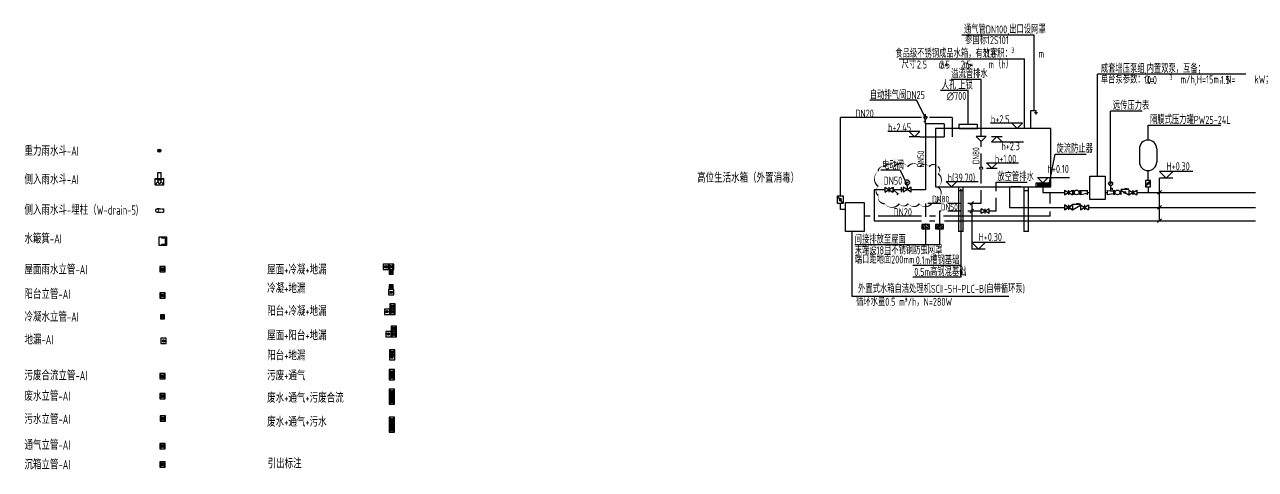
# Model space of a CAD drawing. Extents: x -84241 to 2571207, y -257003 to 1687411.
# Drawn here: x 104174 to 150297, y -108538 to -91860 of the extents above; entities that cross this region are included whole.
import ezdxf
from ezdxf.enums import TextEntityAlignment as Align

# ---------------------------------------------------------------- set-up
doc = ezdxf.new("R2010")
doc.units = 0
doc.header["$LTSCALE"] = 1000
doc.linetypes.add('DASH', pattern=[0.35, 0.25, -0.1])
doc.linetypes.add('DASHED', pattern=[0.75, 0.5, -0.25])
doc.layers.get('0').update_dxf_attribs({"linetype": 'CONTINUOUS'})
doc.layers.get('Defpoints').update_dxf_attribs({"linetype": 'CONTINUOUS'})
for name, color, linetype in [('W-DRAI-DOME-PIPE', 4, 'DASHED'), ('W-NOTE', 40, 'CONTINUOUS'), ('W-WSUP-COOL-PIPE', 3, 'CONTINUOUS'), ('W-WSUP-DIMS', 41, 'CONTINUOUS'), ('W-WSUP-EQPM', 40, 'CONTINUOUS')]:
    doc.layers.add(name, color=color, linetype=linetype)
doc.layers.add('W-辅助', color=253, linetype='CONTINUOUS', plot=False)
doc.styles.add('TH-STYLE1', font='', dxfattribs={"width": 0.8})
doc.styles.add('TH-STYLE3', font='tssdeng.shx', dxfattribs={"width": 0.7, "bigfont": 'tssdchn.shx'})
doc.styles.get('TH-STYLE1').set_extended_font_data('华文仿宋')

# ---------------------------------------------------------------- blocks, each defined once
blk = doc.blocks.new('*U581')
blk.add_circle((0, 0), 50)
at = {"layer": 'Defpoints', "color": 8}
for p, q in [((-100, 100), (100, -100)), ((100, 100), (-100, -100))]:
    blk.add_line(p, q, dxfattribs=at)
blk.add_lwpolyline([(-100, -100), (100, -100), (100, 100), (-100, 100)], close=True, dxfattribs=at)
for centre in [(-80, 80), (-80, -80)]:
    blk.add_circle(centre, 3.43, dxfattribs=at)
at = {"layer": 'W-辅助', "color": 1}
for radius in [55, 38.5]:
    blk.add_circle((0, 0), radius, dxfattribs=at)
blk = doc.blocks.new('*U582')
blk.add_circle((0, 0), 50)
at = {"layer": 'Defpoints', "color": 8}
for p, q in [((-100, 100), (100, -100)), ((100, 100), (-100, -100))]:
    blk.add_line(p, q, dxfattribs=at)
blk.add_lwpolyline([(-100, -100), (100, -100), (100, 100), (-100, 100)], close=True, dxfattribs=at)
for centre in [(-80, 80), (-80, -80)]:
    blk.add_circle(centre, 3.43, dxfattribs=at)
at = {"layer": 'W-辅助', "color": 1}
for p, q in [((-37.5, 0), (37.5, 0)), ((0, -37.5), (0, 37.5))]:
    blk.add_line(p, q, dxfattribs=at)
blk.add_circle((0, 0), 37.5, dxfattribs=at)
blk = doc.blocks.new('*U583')
blk.add_circle((0, 0), 50)
at = {"layer": 'Defpoints', "color": 8}
for p, q in [((75, -75), (-75, 75)), ((-75, -75), (75, 75))]:
    blk.add_line(p, q, dxfattribs=at)
blk.add_lwpolyline([(-75, -75), (75, -75), (75, 75), (-75, 75)], close=True, dxfattribs=at)
for centre in [(-55, 55), (-55, -55)]:
    blk.add_circle(centre, 3.43, dxfattribs=at)
at = {"layer": 'W-辅助', "color": 1}
for p, q in [((-25, 0), (25, 0)), ((18, -18), (-18, 18)), ((-18, -18), (18, 18)), ((0, -25), (0, 25))]:
    blk.add_line(p, q, dxfattribs=at)
blk.add_circle((0, 0), 25, dxfattribs=at)
blk = doc.blocks.new('*U590')
blk.add_circle((0, 0), 50)
at = {"layer": 'Defpoints', "color": 8}
for p, q in [((-100, 100), (100, -100)), ((100, 100), (-100, -100))]:
    blk.add_line(p, q, dxfattribs=at)
blk.add_lwpolyline([(-100, -100), (100, -100), (100, 100), (-100, 100)], close=True, dxfattribs=at)
for centre in [(-80, 80), (-80, -80)]:
    blk.add_circle(centre, 3.43, dxfattribs=at)
at = {"layer": 'W-辅助', "color": 4}
blk.add_circle((0, 0), 55, dxfattribs=at)
blk = doc.blocks.new('*U589')
blk.add_circle((0, 0), 50)
at = {"layer": 'Defpoints', "color": 8}
for p, q in [((-100, 100), (100, -100)), ((100, 100), (-100, -100))]:
    blk.add_line(p, q, dxfattribs=at)
blk.add_lwpolyline([(-100, -100), (100, -100), (100, 100), (-100, 100)], close=True, dxfattribs=at)
for centre in [(-80, 80), (-80, -80)]:
    blk.add_circle(centre, 3.43, dxfattribs=at)
at = {"layer": 'W-辅助', "color": 5}
blk.add_circle((0, 0), 55, dxfattribs=at)
blk = doc.blocks.new('*U592')
blk.add_circle((0, 0), 50)
at = {"layer": 'Defpoints', "color": 8}
for p, q in [((-100, 100), (100, -100)), ((100, 100), (-100, -100))]:
    blk.add_line(p, q, dxfattribs=at)
blk.add_lwpolyline([(-100, -100), (100, -100), (100, 100), (-100, 100)], close=True, dxfattribs=at)
for centre in [(-80, 80), (-80, -80)]:
    blk.add_circle(centre, 3.43, dxfattribs=at)
at = {"layer": 'W-辅助', "color": 6}
blk.add_circle((0, 0), 55, dxfattribs=at)
blk = doc.blocks.new('*U607')
at = {"layer": 'Defpoints', "color": 8}
blk.add_lwpolyline([(-100, -100), (100, -100), (100, 100), (-100, 100)], close=True, dxfattribs=at)
at = {"layer": 'W-辅助', "color": 1}
for p, q in [((-22, -39), (-22, 39)), ((0, -45), (0, 45)), ((22, -39), (22, 39))]:
    blk.add_line(p, q, dxfattribs=at)
blk.add_circle((0, 0), 45, dxfattribs=at)
blk = doc.blocks.new('*U599')
for p, q in [((-200, 0), (-200, -40)), ((-200, -260), (-200, -300))]:
    blk.add_line(p, q)
for points in [[(-300, 0), (-300, -300), (0, -300), (0, 0), (-300, 0)], [(-200, -260), (-40, -260), (-40, -40), (-200, -40)]]:
    blk.add_lwpolyline(points)
at = {"layer": 'W-辅助'}
for p, q in [((-200, 0), (-200, -40)), ((-200, -260), (-200, -300))]:
    blk.add_line(p, q, dxfattribs=at)
for points in [[(-300, 0), (-300, -300), (0, -300), (0, 0), (-300, 0)], [(-200, -260), (-40, -260), (-40, -40), (-200, -40)]]:
    blk.add_lwpolyline(points, dxfattribs=at)
blk = doc.blocks.new('重力雨水斗-AI')
for p, q in [((-60, 0), (60, 0)), ((-52, 30), (52, 30)), ((-30, 52), (-30, -52)), ((0, 60), (0, -60)), ((30, 52), (30, -52)), ((-52, -30), (52, -30))]:
    blk.add_line(p, q)
blk.add_circle((0, 0), 60)
at = {"layer": 'W-辅助'}
for p, q in [((-60, 0), (60, 0)), ((-52, 30), (52, 30)), ((-30, 52), (-30, -52)), ((0, 60), (0, -60)), ((30, 52), (30, -52)), ((-52, -30), (52, -30))]:
    blk.add_line(p, q, dxfattribs=at)
blk.add_circle((0, 0), 60, dxfattribs=at)
blk = doc.blocks.new('侧入雨水斗-AI')
for p, q in [((-160, 126), (160, 126)), ((-160, 126), (-60, 72)), ((-160, -114), (-160, 126)), ((-160, -114), (-60, 0)), ((-60, 351), (60, 351)), ((-60, 126), (-60, 351)), ((60, 126), (60, 351)), ((160, 126), (60, 72)), ((160, -114), (60, 0)), ((160, -114), (160, 126)), ((-160, -114), (160, -114))]:
    blk.add_line(p, q)
blk.add_lwpolyline([(-60, 126), (-60, 0, 1), (60, 0), (60, 126)], format="xyb")
for start, end in [(144.746, 180), (71.7167, 112.2852), (0, 42.6807)]:
    blk.add_arc((0, 0), 60, start, end)
at = {"layer": 'W-辅助'}
for p, q in [((-160, 126), (160, 126)), ((-160, 126), (-60, 72)), ((-160, -114), (-160, 126)), ((-60, 351), (60, 351)), ((-60, 126), (-60, 351)), ((60, 126), (60, 351)), ((160, 126), (60, 72)), ((160, -114), (160, 126)), ((-160, -114), (-60, 0)), ((-160, -114), (160, -114)), ((160, -114), (60, 0))]:
    blk.add_line(p, q, dxfattribs=at)
blk.add_lwpolyline([(-60, 126), (-60, 0, 1), (60, 0), (60, 126)], format="xyb", dxfattribs=at)
for start, end in [(144.746, 180), (71.7167, 112.2852), (0, 42.6807)]:
    blk.add_arc((0, 0), 60, start, end, dxfattribs=at)
blk = doc.blocks.new('侧入雨水斗-埋柱-AI')
at = {"linetype": 'DASH', "ltscale": 0.3}
for p, q in [((90, 60), (240, 60)), ((90, -60), (240, -60))]:
    blk.add_line(p, q, dxfattribs=at)
blk.add_line((240, 60), (240, -60))
blk.add_lwpolyline([(90, 60), (0, 60, 1), (0, -60), (90, -60)], format="xyb")
for start, end in [(54.746, 90), (341.7167, 22.2852), (270, 312.6807)]:
    blk.add_arc((0, 0), 60, start, end)
at = {"layer": 'W-辅助', "linetype": 'DASH', "ltscale": 0.3}
for p, q in [((90, 60), (240, 60)), ((90, -60), (240, -60))]:
    blk.add_line(p, q, dxfattribs=at)
at = {"layer": 'W-辅助'}
blk.add_line((240, 60), (240, -60), dxfattribs=at)
blk.add_lwpolyline([(90, 60), (0, 60, 1), (0, -60), (90, -60)], format="xyb", dxfattribs=at)
for start, end in [(54.746, 90), (341.7167, 22.2852), (270, 312.6807)]:
    blk.add_arc((0, 0), 60, start, end, dxfattribs=at)
blk = doc.blocks.new('*U586')
blk.add_circle((0, 0), 50)
at = {"layer": 'Defpoints', "color": 8}
for p, q in [((-100, 100), (100, -100)), ((100, 100), (-100, -100))]:
    blk.add_line(p, q, dxfattribs=at)
blk.add_lwpolyline([(-100, -100), (100, -100), (100, 100), (-100, 100)], close=True, dxfattribs=at)
for centre in [(-80, 80), (-80, -80)]:
    blk.add_circle(centre, 3.43, dxfattribs=at)
at = {"layer": 'W-辅助', "color": 1}
for p, q in [((-37.5, 0), (37.5, 0)), ((0, -37.5), (0, 37.5))]:
    blk.add_line(p, q, dxfattribs=at)
blk.add_circle((0, 0), 37.5, dxfattribs=at)
blk = doc.blocks.new('*U587')
blk.add_circle((0, 0), 50)
at = {"layer": 'Defpoints', "color": 8}
for p, q in [((-100, 100), (100, -100)), ((100, 100), (-100, -100))]:
    blk.add_line(p, q, dxfattribs=at)
blk.add_lwpolyline([(-100, -100), (100, -100), (100, 100), (-100, 100)], close=True, dxfattribs=at)
for centre in [(-80, 80), (-80, -80)]:
    blk.add_circle(centre, 3.43, dxfattribs=at)
at = {"layer": 'W-辅助', "color": 1}
for p, q in [((-25, 0), (25, 0)), ((18, -18), (-18, 18)), ((-18, -18), (18, 18)), ((0, -25), (0, 25))]:
    blk.add_line(p, q, dxfattribs=at)
blk.add_circle((0, 0), 25, dxfattribs=at)
blk = doc.blocks.new('*U606')
at = {"layer": 'Defpoints', "color": 8}
blk.add_lwpolyline([(-100, -100), (100, -100), (100, 100), (-100, 100)], close=True, dxfattribs=at)
at = {"layer": 'W-辅助', "color": 1}
for p, q in [((-22, -39), (-22, 39)), ((0, -45), (0, 45)), ((22, -39), (22, 39))]:
    blk.add_line(p, q, dxfattribs=at)
blk.add_circle((0, 0), 45, dxfattribs=at)
blk = doc.blocks.new('*U630')
at = {"layer": 'W-辅助'}
for name, p in [('*U606', (100, 100)), ('*U586', (300, 300)), ('*U587', (300, 100))]:
    blk.add_blockref(name, p, dxfattribs=at)
blk = doc.blocks.new('*U588')
blk.add_circle((0, 0), 50)
at = {"layer": 'Defpoints', "color": 8}
for p, q in [((-100, 100), (100, -100)), ((100, 100), (-100, -100))]:
    blk.add_line(p, q, dxfattribs=at)
blk.add_lwpolyline([(-100, -100), (100, -100), (100, 100), (-100, 100)], close=True, dxfattribs=at)
for centre in [(-80, 80), (-80, -80)]:
    blk.add_circle(centre, 3.43, dxfattribs=at)
at = {"layer": 'W-辅助', "color": 1}
for radius in [55, 38.5]:
    blk.add_circle((0, 0), radius, dxfattribs=at)
blk = doc.blocks.new('*U635')
at = {"layer": 'W-辅助'}
for name, p in [('*U606', (100, 100)), ('*U588', (300, 300)), ('*U586', (300, 100))]:
    blk.add_blockref(name, p, dxfattribs=at)
blk = doc.blocks.new('*U631')
at = {"layer": 'W-辅助'}
for name, p in [('*U586', (100, 250)), ('*U606', (100, 70))]:
    blk.add_blockref(name, p, dxfattribs=at)
blk = doc.blocks.new('*U593')
blk.add_circle((0, 0), 50)
at = {"layer": 'Defpoints', "color": 8}
for p, q in [((-100, 100), (100, -100)), ((100, 100), (-100, -100))]:
    blk.add_line(p, q, dxfattribs=at)
blk.add_lwpolyline([(-100, -100), (100, -100), (100, 100), (-100, 100)], close=True, dxfattribs=at)
for centre in [(-80, 80), (-80, -80)]:
    blk.add_circle(centre, 3.43, dxfattribs=at)
at = {"layer": 'W-辅助', "color": 5}
blk.add_circle((0, 0), 55, dxfattribs=at)
blk = doc.blocks.new('*U601')
blk.add_circle((0, 0), 50)
at = {"layer": 'Defpoints', "color": 8}
for p, q in [((-100, 100), (100, -100)), ((100, 100), (-100, -100))]:
    blk.add_line(p, q, dxfattribs=at)
blk.add_lwpolyline([(-100, -100), (100, -100), (100, 100), (-100, 100)], close=True, dxfattribs=at)
for centre in [(-80, 80), (-80, -80)]:
    blk.add_circle(centre, 3.43, dxfattribs=at)
at = {"layer": 'W-辅助', "color": 2}
blk.add_circle((0, 0), 55, dxfattribs=at)
blk = doc.blocks.new('*U632')
at = {"layer": 'W-辅助'}
for name, p in [('*U601', (100, -100)), ('*U593', (100, -280))]:
    blk.add_blockref(name, p, dxfattribs=at)
blk = doc.blocks.new('*U591')
blk.add_circle((0, 0), 50)
at = {"layer": 'Defpoints', "color": 8}
for p, q in [((-100, 100), (100, -100)), ((100, 100), (-100, -100))]:
    blk.add_line(p, q, dxfattribs=at)
blk.add_lwpolyline([(-100, -100), (100, -100), (100, 100), (-100, 100)], close=True, dxfattribs=at)
for centre in [(-80, 80), (-80, -80)]:
    blk.add_circle(centre, 3.43, dxfattribs=at)
at = {"layer": 'W-辅助', "color": 4}
blk.add_circle((0, 0), 55, dxfattribs=at)
blk = doc.blocks.new('*U633')
at = {"layer": 'W-辅助'}
for name, p in [('*U591', (100, 460)), ('*U593', (100, 280)), ('*U601', (100, 100))]:
    blk.add_blockref(name, p, dxfattribs=at)
blk = doc.blocks.new('*U584')
blk.add_circle((0, 0), 50)
at = {"layer": 'Defpoints', "color": 8}
for p, q in [((-100, 100), (100, -100)), ((100, 100), (-100, -100))]:
    blk.add_line(p, q, dxfattribs=at)
blk.add_lwpolyline([(-100, -100), (100, -100), (100, 100), (-100, 100)], close=True, dxfattribs=at)
for centre in [(-80, 80), (-80, -80)]:
    blk.add_circle(centre, 3.43, dxfattribs=at)
at = {"layer": 'W-辅助', "color": 1}
for radius in [55, 38.5]:
    blk.add_circle((0, 0), radius, dxfattribs=at)
blk = doc.blocks.new('*U585')
blk.add_circle((0, 0), 50)
at = {"layer": 'Defpoints', "color": 8}
for p, q in [((75, -75), (-75, 75)), ((-75, -75), (75, 75))]:
    blk.add_line(p, q, dxfattribs=at)
blk.add_lwpolyline([(-75, -75), (75, -75), (75, 75), (-75, 75)], close=True, dxfattribs=at)
for centre in [(-55, 55), (-55, -55)]:
    blk.add_circle(centre, 3.43, dxfattribs=at)
at = {"layer": 'W-辅助', "color": 1}
for p, q in [((-25, 0), (25, 0)), ((18, -18), (-18, 18)), ((-18, -18), (18, 18)), ((0, -25), (0, 25))]:
    blk.add_line(p, q, dxfattribs=at)
blk.add_circle((0, 0), 25, dxfattribs=at)
blk = doc.blocks.new('*U628')
at = {"layer": 'W-辅助'}
for name, p in [('*U606', (100, -100)), ('*U584', (300, -100)), ('*U585', (300, -300))]:
    blk.add_blockref(name, p, dxfattribs=at)
blk = doc.blocks.new('*U629')
at = {"layer": 'W-辅助'}
for name, p in [('*U585', (180, 10)), ('*U606', (180, -190))]:
    blk.add_blockref(name, p, dxfattribs=at)
blk = doc.blocks.new('*U609')
blk.add_circle((0, 0), 50)
at = {"layer": 'Defpoints', "color": 8}
for p, q in [((-100, 100), (100, -100)), ((100, 100), (-100, -100))]:
    blk.add_line(p, q, dxfattribs=at)
blk.add_lwpolyline([(-100, -100), (100, -100), (100, 100), (-100, 100)], close=True, dxfattribs=at)
for centre in [(-80, 80), (-80, -80)]:
    blk.add_circle(centre, 3.43, dxfattribs=at)
at = {"layer": 'W-辅助', "color": 50}
blk.add_circle((0, 0), 55, dxfattribs=at)
blk = doc.blocks.new('*U634')
at = {"layer": 'W-辅助'}
for name, p in [('*U590', (100, -100)), ('*U589', (100, -280)), ('*U609', (100, -460))]:
    blk.add_blockref(name, p, dxfattribs=at)
blk = doc.blocks.new('蝶阀')
h = blk.add_hatch(color=256)
h.paths.add_polyline_path([(151, -19, 0.135933), (156, 0, 0.760667), (89, 19)])
h.paths.add_polyline_path([(89, 19, 0.135933), (84, 0, 0.760667), (151, -19)])
blk.add_line((0, 90), (240, -90))
blk.add_lwpolyline([(0, -90), (240, -90), (240, 90), (0, 90)], close=True)
blk.add_circle((120, 0), 36)
blk = doc.blocks.new('压力表')
for p, q in [((53, 328), (-53, 222)), ((53, 328), (-2, 295)), ((0, 200), (0, 0)), ((0, 100), (60, 100)), ((60, 100), (60, 30))]:
    blk.add_line(p, q)
blk.add_circle((0, 275), 75)
blk = doc.blocks.new('自动排气阀系统')
at = {"layer": 'W-WSUP-COOL-PIPE'}
for p, q in [((0, 563), (0, 732)), ((0, 0), (0, 373))]:
    blk.add_line(p, q, dxfattribs=at)
at = {"layer": 'W-WSUP-EQPM'}
for p, q in [((-100, 237), (-100, 137)), ((0, 187), (-100, 187)), ((-92, 456), (-92, 563)), ((-92, 563), (92, 563)), ((92, 563), (92, 456))]:
    blk.add_line(p, q, dxfattribs=at)
at = {"layer": 'W-WSUP-EQPM', "const_width": 33.8}
blk.add_lwpolyline([(-12, 175, -1), (12, 199, -1)], format="xyb", close=True, dxfattribs=at)
at = {"layer": 'W-WSUP-EQPM'}
blk.add_arc((0, 466), 92.5, 186.0401, 353.9599, dxfattribs=at)
blk = doc.blocks.new('闸阀')
for p, q in [((0, 90), (0, -90)), ((0, 90), (300, -90)), ((0, -90), (300, 90)), ((150, 90), (150, -90)), ((300, 90), (300, -90))]:
    blk.add_line(p, q)
blk = doc.blocks.new('*U617')
for p, q in [((0, 90), (0, -90)), ((0, 90), (300, -90)), ((0, -90), (300, 90)), ((150, 90), (150, -90)), ((300, 90), (300, -90)), ((336, 90), (336, -90)), ((576, 90), (576, -90)), ((612, 90), (612, -90)), ((612, 66), (852, 66)), ((852, 90), (852, -90)), ((612, -72), (852, -30))]:
    blk.add_line(p, q)
blk.add_circle((456, 0), 90)
blk = doc.blocks.new('断线')
for centre, start, end in [((-31, -21), 34.25298, 147.65518), ((31, 21), 214.25298, 327.65518)]:
    blk.add_arc(centre, 38.1, start, end)
blk = doc.blocks.new('电动阀')
for p, q in [((0, 90), (300, -90)), ((0, 90), (0, 90)), ((0, -90), (300, 90)), ((0, -90), (0, 90)), ((150, 180), (150, 0)), ((300, 90), (300, -90))]:
    blk.add_line(p, q)
blk.add_circle((150, 270), 90)
at = {"layer": 'Defpoints'}
blk.add_lwpolyline([(-1003, 860, 0, 60, -0.520567), (-672, 860, 0, 60, -0.520567), (-320, 860, 0, 60, -0.520567), (134, 860, 0, 60, -0.520567), (651, 860, 0, 60, -0.520567), (1022, 860, 0, 60, -0.520567), (1234, 691, 0, 60, -0.520567), (1234, 124, 0, 60, -0.520567), (1234, -216, 0, 60, -0.520567), (994, -523, 0, 60, -0.520567), (448, -523, 0, 60, -0.520567), (114, -523, 0, 60, -0.520567), (-307, -523, 0, 60, -0.520567), (-752, -523, 0, 60, -0.520567), (-1003, -345, 0, 60, -0.520567), (-1003, 106, 0, 60, -0.520567), (-1003, 602, 0, 60, -0.520567)], format="xyseb", close=True, dxfattribs=at)
at = {"xscale": 0.7199999999720604, "yscale": 0.7199999999720604, "zscale": 0.7199999999720604}
blk.add_blockref('断线', (150, 270), dxfattribs=at)
blk = doc.blocks.new('A$C42A67750')
at = {"layer": 'W-WSUP-EQPM'}
h = blk.add_hatch(dxfattribs=at)
h.set_pattern_fill('AR-HBONE', color=256, scale=0.3, style=0)
h.set_pattern_definition([(45, (-47726.838, -7129.88), (4e-15, 43.10523), [91.44, -30.48]), (135, (-47705.285, -7108.326), (4e-15, 43.10523), [91.44, -30.48])])
h.paths.add_polyline_path([(0, 79), (0, 0), (146, 0), (146, 79)])
h = blk.add_hatch(dxfattribs=at)
h.set_pattern_fill('AR-HBONE', color=256, style=0)
h.set_pattern_definition([(45, (-47726.84, -7129.88), (1e-14, 143.6841), [304.8, -101.6]), (135, (-47655, -7058.04), (1e-14, 143.6841), [304.8, -101.6])])
h.paths.add_polyline_path([(146, 79), (0, 79), (0, 0), (146, 0)])
blk.add_lwpolyline([(0, 79), (146, 79), (146, 0), (0, 0)], close=True, dxfattribs=at)
blk = doc.blocks.new('可曲绕橡胶接头')
for p, q in [((0, 90), (0, -90)), ((240, 90), (240, -90))]:
    blk.add_line(p, q)
blk.add_circle((120, 0), 90)
blk = doc.blocks.new('消声止回阀')
for p, q in [((0, 126), (300, 126)), ((0, 90), (0, -90)), ((0, 90), (300, -90)), ((300, 126), (150, 150)), ((300, 90), (300, -90))]:
    blk.add_line(p, q)
blk.add_circle((150, 0), 36)
blk = doc.blocks.new('屋顶增压设备出管阀门')
at = {"layer": 'W-WSUP-EQPM'}
for p, q in [((782198, -184256), (782198, -184436)), ((782198, -184274), (782438, -184304)), ((782198, -184418), (782438, -184388)), ((782438, -184256), (782438, -184436))]:
    blk.add_line(p, q, dxfattribs=at)
for name, p in [('可曲绕橡胶接头', (782468, -184346)), ('消声止回阀', (782708, -184346)), ('闸阀', (783008, -184346))]:
    blk.add_blockref(name, p, dxfattribs=at)
blk = doc.blocks.new('屋顶增压设备出管阀组')
at = {"layer": 'W-DRAI-DOME-PIPE'}
blk.add_blockref('屋顶增压设备出管阀门', (0, 0), dxfattribs=at)
blk = doc.blocks.new('*U620')
for p, q in [((-200, 200), (200, 200)), ((0, 0), (-200, 200)), ((-200, 0), (200, 0)), ((200, 200), (0, 0)), ((200, 200), (1000, 200))]:
    blk.add_line(p, q)
at = {"style": 'TH-STYLE1', "width": 0.7}
blk.add_attdef('标高', (280, 334), '', height=250, dxfattribs=at)
blk = doc.blocks.new('Y型过滤器')
for p, q in [((0, -90), (0, 90)), ((300, 0), (0, 0)), ((0, 0), (159, -159)), ((300, -90), (300, 90)), ((128, -189), (189, -128))]:
    blk.add_line(p, q)
blk = doc.blocks.new('止回阀')
for p, q in [((0, 126), (300, 126)), ((0, 90), (0, -90)), ((0, -90), (300, 90)), ((300, 126), (150, 150)), ((300, 90), (300, -90))]:
    blk.add_line(p, q)
blk = doc.blocks.new('标高符号')
for p, q in [((1250, 250), (0, 250)), ((250, 0), (0, 250)), ((500, 0), (0, 0)), ((250, 0), (500, 250))]:
    blk.add_line(p, q)
blk = doc.blocks.new('高位生活水箱（外置消毒）')
at = {"layer": 'W-DRAI-DOME-PIPE'}
for p, q in [((849, 2427), (849, 3378)), ((849, 1055), (849, 2377)), ((1418, 761), (1418, 1670)), ((849, 1055), (-1230, 1055)), ((-1230, 1055), (-1230, 258, 0)), ((-1230, 705), (-1230, 625)), ((849, 761), (-710, 761)), ((-710, 761), (-710, 258, 0)), ((1418, 761), (1149, 761))]:
    blk.add_line(p, q, dxfattribs=at)
at = {"layer": 'W-NOTE'}
for p, q in [((3463, 3861), (-859, 3861)), ((-859, 3861), (-859, 1670)), ((3463, 1670), (3463, 3861)), ((1034, 3563), (664, 3563)), ((664, 3563), (849, 3378)), ((1034, 3563), (849, 3378)), ((6779, 3102), (6779, 2593)), ((7430, 3102), (7430, 2593)), ((-859, 1670), (3463, 1670)), ((0, 1670), (0, 0)), ((181, 1520), (0, 1520)), ((181, 0), (181, 1670)), ((2151, 1670), (1971, 1670)), ((2332, 1670), (2151, 1670)), ((2444, 1670), (2444, 0)), ((2624, 1520), (2444, 1520)), ((2624, 0), (2624, 1670)), ((2963, 1820), (2963, 1670)), ((3013, 1820), (3013, 1670)), ((3063, 1820), (3063, 1670)), ((3113, 1820), (3113, 1670)), ((3163, 1820), (3163, 1670)), ((3213, 1820), (3213, 1670)), ((3263, 1820), (3263, 1670)), ((3313, 1820), (3313, 1670)), ((3363, 1820), (3363, 1670)), ((181, 0), (0, 0)), ((2624, 0, 0), (2444, 0, 0))]:
    blk.add_line(p, q, dxfattribs=at)
for points in [[(710, 4011), (10, 4011), (10, 3861), (710, 3861)], [(2913, 1820), (3412, 1820), (3412, 1670), (2913, 1670)]]:
    blk.add_lwpolyline(points, close=True, dxfattribs=at)
blk.add_circle((849, 2377), 50, dxfattribs=at)
for centre, start, end in [((7104, 3102), 0, 180), ((7104, 2612), 180, 0)]:
    blk.add_arc(centre, 326, start, end, dxfattribs=at)
at = {"layer": 'W-WSUP-COOL-PIPE'}
for p, q in [((-1387, 4273), (-4426, 4273)), ((-4426, 1341), (-4426, 4273)), ((-237, 4273), (-1087, 4273)), ((-237, 4273), (-237, 3552)), ((2716, 3861), (2716, 4532)), ((2716, 4532), (2903, 4532)), ((2903, 4532), (2903, 4391)), ((-542, 4032), (-1237, 4032)), ((-1237, 4032), (-1237, 1568)), ((-542, 4032), (-542, 3552)), ((7104, 1918), (7104, 2287)), ((-3161, 1568), (-3161, 405)), ((-2761, 1568), (-3161, 1568)), ((-2069, 1568), (-2325, 1568)), ((-2131, 1568), (-2069, 1568)), ((-1237, 1568), (-1769, 1568)), ((1916, 1670), (1916, 905)), ((3163, 1670), (3163, 1466)), ((3163, 1466), (3973, 1466)), ((3431, 1055), (3431, 1466)), ((4825, 1466), (4925, 1466)), ((5502, 1466), (5568, 1466)), ((6678, 1466), (6692, 1466)), ((6692, 1466), (11127, 1466, 0)), ((7104, 1678), (7104, 1466)), ((-4426, 825), (-4426, 1053)), ((-4228, 825), (-4426, 825)), ((-3311, 576), (-3535, 576)), ((-1380, 576), (-3011, 576)), ((-860, 576), (-1080, 576)), ((3431, 576), (-560, 576)), ((1916, 905), (3973, 905)), ((3431, 576), (3431, 755)), ((4873, 905), (11127, 905, 0)), ((-3161, 405), (-1380, 405)), ((-1080, 405), (-891, 405)), ((-528, 405, 0), (11127, 405, 0))]:
    blk.add_line(p, q, dxfattribs=at)
at = {"layer": 'W-WSUP-DIMS'}
for p, q in [((128, 7376), (2833, 7376)), ((2833, 4532), (2833, 7376)), ((-2220, 6470, 0), (2471, 6470, 0)), ((2471, 3861), (2471, 6470, 0)), ((849, 5705, 0), (-274, 5705, 0)), ((849, 3563), (849, 5705, 0)), ((5213, 2072), (5213, 5903)), ((10773, 5903, 0), (5213, 5903, 0)), ((360, 5283, 0), (-673, 5283, 0)), ((360, 4011), (360, 5283, 0)), ((-1577, 4919, 0), (-3320, 4919, 0)), ((-1237, 4262), (-1577, 4919, 0)), ((6889, 4515, 0), (5702, 4515, 0)), ((5702, 1798), (5702, 4515)), ((-1851, 3753), (-2651, 3754)), ((-1851, 3753), (-1651, 3553)), ((-1451, 3753), (-1851, 3753)), ((-1651, 3553), (-1451, 3753)), ((2002, 4061), (1202, 4061)), ((2002, 4061), (2202, 3861)), ((2402, 4061), (2002, 4061)), ((2402, 3861), (2002, 3861)), ((2202, 3861), (2402, 4061)), ((7104, 3985), (9831, 3985)), ((7104, 3428), (7104, 3985)), ((-1451, 3553), (-1851, 3553)), ((-1451, 3553), (-542, 3552)), ((1234, 3563), (1634, 3563)), ((1434, 3563), (1234, 3363)), ((1234, 3363), (1634, 3363)), ((1634, 3363), (1434, 3563)), ((1634, 3363), (2434, 3363)), ((3412, 1820), (3624, 2904, 0)), ((3624, 2904, 0), (4791, 2904, 0)), ((1049, 2577), (1449, 2577)), ((1249, 2377), (1049, 2577)), ((1049, 2377), (1449, 2377)), ((1449, 2577), (1249, 2377)), ((1449, 2577), (2249, 2577)), ((-2191, 2299), (-2905, 2299)), ((-2191, 2299), (-1919, 1748)), ((-467, 1870), (-67, 1870)), ((-267, 1670), (-467, 1870)), ((-67, 1870), (-267, 1670)), ((-67, 1870), (733, 1870)), ((1418, 1848, 0), (2577, 1848, 0)), ((1418, 1670), (1418, 1848, 0)), ((7535, 405, 0), (7535, 1997, 0)), ((-467, 1670), (-67, 1670)), ((90, 1587), (90, -1714)), ((7606, 1537), (7464, 1395)), ((566, 1126), (424, 984)), ((495, 1055), (495, -657)), ((7606, 975, 0), (7464, 834, 0)), ((566, 832), (424, 690)), ((7606, 476, 0), (7464, 334, 0)), ((-3995, 0), (-3995, -2427)), ((-1230, 100, 0), (-1230, -500)), ((-710, 100, 0), (-710, -500)), ((-710, -500), (-3888, -500)), ((90, -1277), (-1711, -1277)), ((90, -1714), (-1711, -1714)), ((-3995, -2427), (1890, -2427))]:
    blk.add_line(p, q, dxfattribs=at)
at = {"layer": 'W-WSUP-DIMS', "const_width": 35}
blk.add_lwpolyline([(73, 1570, 1), (108, 1570, 1)], format="xyb", close=True, dxfattribs=at)
at = {"layer": 'W-WSUP-DIMS', "const_width": 35, "elevation": 0}
blk.add_lwpolyline([(73, 789, 1), (108, 789, 1)], format="xyb", close=True, dxfattribs=at)
at = {"layer": 'W-WSUP-EQPM'}
blk.add_line((2850, 4462), (2957, 4462), dxfattribs=at)
for points in [[(4925, 2072), (5502, 2072), (5502, 1199), (4925, 1199)], [(-4228, 1082), (-3535, 1082), (-3535, 0), (-4228, 0)]]:
    blk.add_lwpolyline(points, close=True, dxfattribs=at)
at = {"layer": 'W-DRAI-DOME-PIPE'}
blk.add_blockref('屋顶增压设备出管阀组', (-776629, 185812), dxfattribs=at)
at = {"layer": 'W-NOTE'}
blk.add_blockref('压力表', (5702, 1523), dxfattribs=at)
at = {"layer": 'W-NOTE', "rotation": 90.00000000027792}
blk.add_blockref('蝶阀', (7104, 1678), dxfattribs=at)
at = {"layer": 'W-WSUP-DIMS'}
ref = blk.add_blockref('*U620', (3163, 1820), dxfattribs=at)
ref.add_attrib('标高', 'h+0.10', dxfattribs={"layer": '0', "height": 300, "style": 'TH-STYLE3', "width": 0.7}).set_placement((3336, 2106), align=Align.BOTTOM_LEFT)
for p in [(7535, 1997, 0), (495, -657)]:
    blk.add_blockref('标高符号', p, dxfattribs=at)
at = {"layer": 'W-WSUP-EQPM'}
for name, p, xscale, yscale, zscale in [('自动排气阀系统', (-1237, 4032), 0.5, 0.5, 0.5), ('A$C42A67750', (-1085, 100, 0), -2, 2, 2), ('A$C42A67750', (-564, 100, 0), -2, 2, 2)]:
    blk.add_blockref(name, p, dxfattribs=dict(at, xscale=xscale, yscale=yscale, zscale=zscale))
at = {"layer": 'W-WSUP-EQPM', "xscale": -1, "rotation": 1.155250383355622e-05}
blk.add_blockref('电动阀', (-1769, 1568), dxfattribs=at)
at = {"layer": 'W-WSUP-EQPM'}
for p, rotation in [((-2761, 1568), 3.850769266591496e-05), ((1149, 761), 180.0000000002779)]:
    blk.add_blockref('闸阀', p, dxfattribs=dict(at, rotation=rotation))
for name, p in [('Y型过滤器', (-2431, 1568)), ('*U617', (3973, 1466)), ('闸阀', (3973, 905)), ('止回阀', (4273, 900)), ('闸阀', (4573, 905))]:
    blk.add_blockref(name, p, dxfattribs=at)
at = {"layer": 'W-WSUP-EQPM', "xscale": -1.2, "yscale": 1.2, "zscale": 1.2, "rotation": 270.0000004268868}
blk.add_blockref('蝶阀', (-4426, 1053), dxfattribs=at)
at = {"layer": 'W-WSUP-EQPM', "xscale": -1}
blk.add_blockref('闸阀', (4273, 905), dxfattribs=at)
at = {"layer": 'W-WSUP-DIMS', "style": 'TH-STYLE3', "width": 0.7}
for s, height, p in [('通气管DN100,出口设网罩', 300, (205, 7426)), ('参国标12S101', 300, (247, 7026)), ('食品级不锈钢成品水箱，有效容积：       m', 300, (-2366, 6520, 0)), ('3', 200, (1980, 6698, 0)), ('尺寸：    m*    m*    m（h）', 300, (-2130, 6120, 0)), ('溢流管排水', 300, (-271, 5755, 0)), ('成套增压泵组,内置双泵，互备；', 300, (5337, 5953, 0)), ('人孔,上锁', 300, (-630, 5333, 0)), ('单台泵参数：Q=       m/h,H=15m，N=     kW；', 300, (5337, 5553, 0)), ('3', 200, (7904, 5677, 0)), ('自动排气阀DN25', 300, (-3323, 4969, 0)), ('∅700', 300, (-441, 4933, 0)), ('远传压力表', 300, (5785, 4565, 0)), ('DN20', 300, (-3864, 4273)), ('隔膜式压力罐PW25-24L', 300, (7179, 4035)), ('旋流防止器', 300, (3674, 2954, 0)), ('h+1.00', 300, (1364, 2577)), ('电动阀', 300, (-2861, 2329)), ('H+0.30', 300, (7794, 2297, 0)), ('DN50', 300, (-2808, 1754, 0)), ('放空管排水', 300, (1458, 1898, 0)), ('DN20', 300, (-2434, 576)), ('间接排放至屋面', 300, (-3888, -450)), ('H+0.30', 300, (754, -357)), ('末端设18目不锈钢防虫网罩', 300, (-3888, -850)), ('端口距地面200mm', 300, (-3888, -1200)), ('0.1m槽钢基础', 300, (-1600, -1227)), ('0.5m高钢混基础', 300, (-1656, -1664))]:
    blk.add_text(s, height=height, dxfattribs=at).set_placement(p)
at = {"layer": 'W-WSUP-DIMS', "linetype": 'DASH', "ltscale": 2.5, "style": 'TH-STYLE3', "width": 0.7}
for s, p in [('DN50', (-1286, 2402)), ('DN80', (782, 2520))]:
    blk.add_text(s, height=250, rotation=90, dxfattribs=at).set_placement(p)
for s, p in [('DN80', (-987, 1088, 0)), ('DN50', (-658, 790))]:
    blk.add_text(s, height=250, dxfattribs=at).set_placement(p)
at = {"layer": 'W-WSUP-DIMS', "char_height": 300, "attachment_point": 1, "style": 'TH-STYLE3'}
for s, insert in [('外置式水箱自洁处理机SCII-5H-PLC-B(自带循环泵)', (-3762, -2000)), ('循环水量0.5 m{\\fISOCPEUR|b0|i0|c0|p34;³}/h，N=280W', (-3838, -2485))]:
    blk.add_mtext(s, dxfattribs=dict(at, insert=insert))
at = {"layer": 'W-WSUP-DIMS', "style": 'TH-STYLE3', "width": 0.7}
for tag, p in [('11.87', (939, 6519)), ('长', (-1559, 6112)), ('宽', (-701, 6112)), ('高', (83, 6112)), ('10.0', (6953, 5530)), ('1.5', (9828, 5530)), ('H+2.5', (1215, 4061)), ('H+2.45', (-2640, 3754)), ('H+2.3', (1606, 3049)), ('H(39.70)', (-407, 1870))]:
    blk.add_attdef(tag, p, '', height=300, dxfattribs=at)

msp = doc.modelspace()

# ---------------------------------------------------------------- block references
msp.add_blockref('高位生活水箱（外置消毒）', (139170.6032, -99618.3928)).add_auto_attribs({'1.5': '1.5', '10.0': '10.0', 'H+2.3': 'h+2.3', 'H+2.5': 'h+2.5', 'H+2.45': 'h+2.45', 'H(39.70)': 'h(39.70)', '11.87': '11.87', '长': '2.5', '宽': '2.5', '高': '2.5'})
at = {"layer": 'W-辅助'}
for name, p in [('重力雨水斗-AI', (109221.5207, -96586.5001)), ('侧入雨水斗-AI', (109229.4575, -97752.5455)), ('侧入雨水斗-埋柱-AI', (109138.0322, -98832.4421)), ('*U599', (109498.0388, -99831.2306)), ('*U581', (109336.8074, -101035.0932)), ('*U628', (117610.6967, -100842.2899)), ('*U582', (109336.8074, -102015.7362)), ('*U629', (117731.6748, -101705.0181)), ('*U630', (117658.3415, -102728.1449)), ('*U583', (109336.8074, -102819.1994)), ('*U635', (117707.8294, -103563.0175)), ('*U607', (109381.1885, -103720.9357)), ('*U631', (117843.2368, -104398.6937)), ('*U601', (109336.8074, -105045.0387)), ('*U632', (117835.1125, -104793.8916)), ('*U633', (117832.6851, -106094.9158)), ('*U590', (109336.8074, -105786.6961)), ('*U609', (109359.8759, -106632.7957)), ('*U634', (117835.8613, -106583.8321)), ('*U589', (109336.8074, -107664.4634)), ('*U592', (109336.8074, -108352.3964))]:
    msp.add_blockref(name, p, dxfattribs=at)

# ---------------------------------------------------------------- texts
at = {"layer": 'W-NOTE', "style": 'TH-STYLE3', "width": 0.7}
for s, p in [('重力雨水斗-AI', (104167.7946, -96775.0753)), ('侧入雨水斗-AI', (104167.7946, -97845.7855)), ('高位生活水箱（外置消毒）', (129375.7129, -97784.1532)), ('侧入雨水斗-埋柱（W-drain-5)', (104167.7946, -98990.0264)), ('水簸箕-AI', (104167.7946, -100066.2705)), ('屋面雨水立管-AI', (104167.7946, -101225.4766)), ('屋面+冷凝+地漏', (113262.7307, -101227.7645)), ('阳台立管-AI', (104167.7946, -102144.3629)), ('冷凝+地漏', (113262.7307, -101930.513)), ('冷凝水立管-AI', (104167.7946, -102998.1923)), ('阳台+冷凝+地漏', (113262.7307, -102783.0264)), ('屋面+阳台+地漏', (113262.7307, -103693.1425)), ('地漏-AI', (104167.7946, -103851.6965)), ('阳台+地漏', (113262.7307, -104446.6056)), ('污废合流立管-AI', (104167.7946, -105196.8073)), ('污废+通气', (113262.7307, -105196.8073)), ('废水立管-AI', (104167.7946, -105965.4403)), ('废水+通气+污废合流', (113262.7307, -106033.9684)), ('污水立管-AI', (104167.7946, -106832.7035)), ('废水+通气+污水', (113262.7307, -106933.806)), ('通气立管-AI', (104167.7946, -107800.9787)), ('沉箱立管-AI', (104167.7946, -108537.2452)), ('引出标注', (113281.4706, -108495.5573))]:
    msp.add_text(s, height=350, dxfattribs=at).set_placement(p)

doc.saveas('drawing.dxf')
